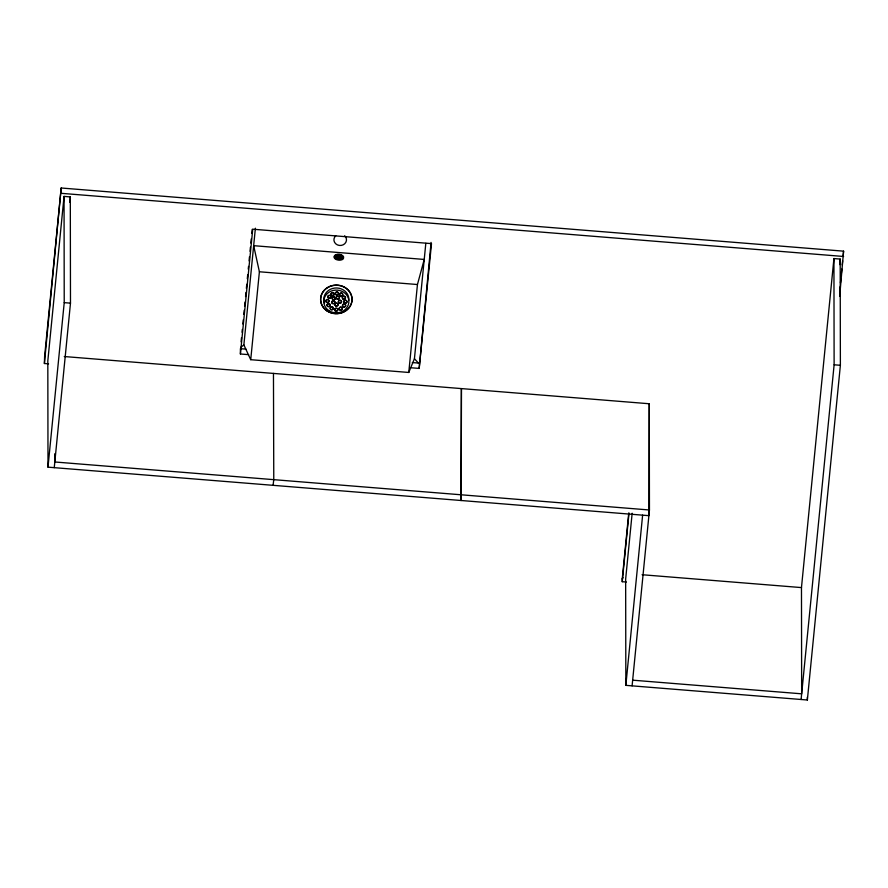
<?xml version="1.0" encoding="UTF-8"?>
<svg xmlns="http://www.w3.org/2000/svg" width="888" height="888" viewBox="0 0 888 888"><rect width="100%" height="100%" fill="white"/><g stroke="black" fill="none" stroke-linecap="round" stroke-linejoin="round"><path stroke-width="1.33" d="M839.66 296.437L843.589 251.16L61.183 188.001L44.611 356.521L44.4 363.503L48.551 363.836M44.4 363.503L61.183 188.001M54.257 467.654L70.485 303.141L70.307 196.914L64.047 196.403L47.819 360.916L47.996 467.155L648.884 515.662L649.261 403.751L64.269 356.532M69.764 202.397L70.307 196.914M47.996 467.155L64.225 302.642L64.047 196.403M241.092 341.825L241.492 337.706M242.036 332.223L242.302 329.481M242.846 323.998L243.257 319.88M243.789 314.396L244.2 310.278M244.6 306.16L245.01 302.053M245.554 296.57L245.954 292.452M246.365 288.334L246.775 284.227M247.308 278.732L247.719 274.625M248.263 269.131L248.529 266.389M249.073 260.906L249.473 256.787M250.016 251.304L250.427 247.197M250.827 243.079L251.237 238.961M251.781 233.477L252.181 229.359M248.673 354.656L240.415 353.99L252.736 229.193L431.501 243.623L419.18 368.42L409.557 367.643M425.818 243.312L414.43 358.719L408.769 372.461L250.727 359.696L243.867 344.944L255.389 228.205M250.727 359.696L259.396 271.772L253.668 245.676L424.231 259.44L417.449 284.526L408.769 372.461M273.082 485.325L273.77 479.664L273.46 373.415M419.18 368.42L431.08 242.424M460.983 500.488L461.36 388.589M461.105 500.499L461.483 388.6M626.384 582.029L622.244 581.696L622.244 579.043L628.737 513.164M622.244 581.696L629.015 513.075M632.156 513.231L625.652 579.109L625.84 685.347L807.359 699.999L840.381 365.29L840.192 259.063L833.932 258.552L801.453 587.745M625.84 685.347L642.623 515.151M632.101 685.847L649.45 509.99L649.261 403.751M839.648 264.569L840.192 259.063M839.648 291.131L840.059 286.991M840.459 282.861L840.869 278.721M841.413 273.215L841.824 269.075M842.235 264.946L842.634 260.806M843.178 255.3L843.589 251.16M801.098 699.489L834.121 364.79L833.932 258.552M334.865 256.177C338.161 255.289 334.754 255.167 336.885 255.322M334.898 255.922C335.609 256.854 338.805 258.774 336.452 257.909M335.797 256.554L334.954 256.022L336.097 256.188M336.696 257.032L335.764 256.665M338.084 255.122L336.952 254.956L338.317 255.666L338.128 257.22L335.42 257.198L336.608 257.198M338.361 255.067L339.593 255.078L338.372 255.156M337.695 258.008L338.95 258.475L337.84 258.308M338.15 257.132L339.36 256.743L338.339 256.721M338.106 256.688L336.929 256.765L338.184 256.865M339.793 257.52C337.906 258.763 339.238 255.333 340.215 255.611M339.616 254.812C338.55 256.854 338.261 253.18 339.549 255.067M338.983 258.663L338.528 257.587L339.738 257.687M339.005 258.397C335.553 259.218 342.135 257.309 338.306 256.987M341.147 257.198C340.382 255.156 339.427 258.73 341.181 256.932M339.949 256.743L341.092 257.098M339.882 258.353L341.159 258.197L339.993 258.264M340.948 255.888L342.18 255.899L340.992 255.711M341.147 255.023C337.94 254.523 344.944 256.743 340.171 255.511M342.535 257.609C341.025 259.507 341.48 255.689 342.491 257.953M341.702 256.987L342.957 257.087L341.791 256.821M336.03 256.443L335.686 255.322L336.841 255.5M336.474 257.82C338.883 258.83 335.731 255.999 338.161 256.954M240.615 347.419L243.867 344.944M338.051 254.934C335.509 255.034 339.138 253.813 337.673 255.311M339.294 255.922C341.869 256.144 338.772 256.477 337.507 256.288C337.74 254.912 337.606 256.743 337.551 255.367M339.982 256.932L341.125 257.109M61.194 193.318L843.6 256.477M259.396 271.772L417.449 284.526M64.225 302.642L70.485 303.141M834.121 364.79L840.381 365.29M245.909 349.128L240.415 348.684L240.415 353.99M412.298 362.559L419.169 363.114M649.45 509.99L54.823 461.982L54.801 453.713M642.091 574.725L801.476 587.59L801.653 693.817L632.656 680.175M341.103 255.2C338.839 253.913 341.514 257.076 339.349 256.01M414.43 358.719L418.97 363.636M807.347 697.235L807.359 699.999M461.105 496.359L461.105 499.123M460.972 496.348L460.983 499.112M344.655 235.764A6.283 5.694 -0.1 0 1 344.644 243.823A6.283 5.694 -0.1 0 1 335.753 243.812A6.283 5.694 -0.1 0 1 335.764 235.764M343.39 257.342A4.718 2.531 6 0 1 338.794 260.162A4.718 2.531 6 0 1 334.321 256.61M334.798 256.033A4.718 2.531 6 0 1 335.564 255.566M341.236 255.622A4.718 2.531 6 0 1 342.202 256.099M343.179 306.56A1.576 1.421 -0.1 0 1 342.879 304.484A1.576 1.421 -0.1 0 1 345.199 304.395A1.576 1.421 -0.1 0 1 345.088 306.493M344.355 306.804A1.576 1.421 -0.1 0 1 343.945 306.815M330.88 309.346A1.576 1.421 -0.1 0 1 331.002 306.937A1.576 1.421 -0.1 0 1 333.344 308.058A1.576 1.421 -0.1 0 1 331.235 309.512M324.52 303.219A12.543 11.366 -0.1 0 1 334.698 288.067A12.543 11.366 -0.1 0 1 348.806 300.355M327.173 305.627A1.576 1.421 -0.1 0 1 328.604 303.596A1.576 1.421 -0.1 0 1 330.025 305.627A1.576 1.421 -0.1 0 1 327.394 305.938M327.306 302.297A1.576 1.421 -0.1 0 1 326.018 300.277A1.576 1.421 -0.1 0 1 328.56 299.878A1.576 1.421 -0.1 0 1 328.105 302.175M335.042 298.934A1.576 1.421 -0.1 0 1 332.389 298.823A1.576 1.421 -0.1 0 1 333.622 296.703A1.576 1.421 -0.1 0 1 335.231 298.601M335.953 305.805A1.576 1.421 -0.1 0 1 335.209 303.652A1.576 1.421 -0.1 0 1 337.695 303.552A1.576 1.421 -0.1 0 1 337.151 305.761M336.985 298.657A1.576 1.421 -0.1 0 1 336.685 296.57A1.576 1.421 -0.1 0 1 339.005 296.481A1.576 1.421 -0.1 0 1 338.894 298.579M338.55 298.779A1.576 1.421 -0.1 0 1 337.351 298.823M346.631 302.397A1.576 1.421 -0.1 0 1 343.978 302.286A1.576 1.421 -0.1 0 1 345.21 300.155A1.576 1.421 -0.1 0 1 346.82 302.064M331.712 295.138A1.576 1.421 -0.1 0 1 331.834 292.74A1.576 1.421 -0.1 0 1 334.188 293.85A1.576 1.421 -0.1 0 1 332.079 295.304M622.244 579.043A6.283 2.642 5.6 0 1 623.076 577.777M341.447 257.542L342.457 257.764L341.447 257.542M335.564 258.364A4.718 2.531 6 0 0 343.445 257.864A4.718 2.531 6 0 0 337.762 254.29A4.718 2.531 6 0 0 335.564 258.364M339.893 309.623A1.576 1.421 -0.1 0 0 342.357 308.591A1.576 1.421 -0.1 0 0 340.137 307.17A1.576 1.421 -0.1 0 0 339.893 309.623M339.893 309.89A1.576 1.421 -0.1 0 0 342.357 308.858A1.576 1.421 -0.1 0 0 340.137 307.437A1.576 1.421 -0.1 0 0 339.893 309.89M335.342 310.722A1.576 1.421 -0.1 0 0 337.806 309.679A1.576 1.421 -0.1 0 0 335.575 308.269A1.576 1.421 -0.1 0 0 335.342 310.722M335.342 310.989A1.576 1.421 -0.1 0 0 337.806 309.945A1.576 1.421 -0.1 0 0 335.575 308.524A1.576 1.421 -0.1 0 0 335.342 310.989M343.179 306.826A1.576 1.421 -0.1 0 0 345.654 305.794A1.576 1.421 -0.1 0 0 343.423 304.373A1.576 1.421 -0.1 0 0 343.179 306.826M330.88 309.601A1.576 1.421 -0.1 0 0 333.344 308.569A1.576 1.421 -0.1 0 0 331.124 307.148A1.576 1.421 -0.1 0 0 330.88 309.601M327.284 311.122A15.707 14.241 -0.1 0 0 351.97 300.743A15.707 14.241 -0.1 0 0 329.703 286.424A15.707 14.241 -0.1 0 0 327.284 310.989A15.707 14.241 -0.1 0 0 351.97 300.61A15.707 14.241 -0.1 0 0 329.703 286.558A15.707 14.241 -0.1 0 0 327.284 311.122M339.061 302.741A1.576 1.421 -0.1 0 0 341.525 301.709A1.576 1.421 -0.1 0 0 339.305 300.288A1.576 1.421 -0.1 0 0 339.061 302.741M339.061 303.008A1.576 1.421 -0.1 0 0 341.536 301.976A1.576 1.421 -0.1 0 0 339.305 300.555A1.576 1.421 -0.1 0 0 339.061 303.008M332.456 303.518A1.576 1.421 -0.1 0 0 334.931 302.475A1.576 1.421 -0.1 0 0 332.7 301.065A1.576 1.421 -0.1 0 0 332.456 303.518M329.104 310.767A12.543 11.366 -0.1 0 0 348.818 302.475A12.543 11.366 -0.1 0 0 331.046 291.153A12.543 11.366 -0.1 0 0 329.104 310.767M342.99 298.945A1.576 1.421 -0.1 0 0 345.454 297.902A1.576 1.421 -0.1 0 0 343.234 296.492A1.576 1.421 -0.1 0 0 342.99 298.945M342.99 298.679A1.576 1.421 -0.1 0 0 345.454 297.647A1.576 1.421 -0.1 0 0 343.234 296.226A1.576 1.421 -0.1 0 0 342.99 298.679M328.493 297.846A1.576 1.421 -0.1 0 0 330.958 296.814A1.576 1.421 -0.1 0 0 328.738 295.393A1.576 1.421 -0.1 0 0 328.493 297.846M328.493 298.113A1.576 1.421 -0.1 0 0 330.958 297.08A1.576 1.421 -0.1 0 0 328.738 295.66A1.576 1.421 -0.1 0 0 328.493 298.113M332.456 303.252A1.576 1.421 -0.1 0 0 334.931 302.22A1.576 1.421 -0.1 0 0 332.7 300.799A1.576 1.421 -0.1 0 0 332.456 303.252M327.694 306.46A1.576 1.421 -0.1 0 0 330.17 305.416A1.576 1.421 -0.1 0 0 327.938 303.996A1.576 1.421 -0.1 0 0 327.694 306.46M326.54 302.32A1.576 1.421 -0.1 0 0 329.015 301.276A1.576 1.421 -0.1 0 0 326.784 299.855A1.576 1.421 -0.1 0 0 326.54 302.32M340.248 295.56A1.576 1.421 -0.1 0 0 342.724 294.516A1.576 1.421 -0.1 0 0 340.493 293.107A1.576 1.421 -0.1 0 0 340.248 295.56M340.259 295.826A1.576 1.421 -0.1 0 0 342.724 294.783A1.576 1.421 -0.1 0 0 340.493 293.373A1.576 1.421 -0.1 0 0 340.259 295.826M332.856 299.545A1.576 1.421 -0.1 0 0 335.32 298.512A1.576 1.421 -0.1 0 0 333.089 297.091A1.576 1.421 -0.1 0 0 332.856 299.545M335.586 305.894A1.576 1.421 -0.1 0 0 338.051 304.861A1.576 1.421 -0.1 0 0 335.831 303.441A1.576 1.421 -0.1 0 0 335.586 305.894M336.985 298.923A1.576 1.421 -0.1 0 0 339.449 297.88A1.576 1.421 -0.1 0 0 337.229 296.459A1.576 1.421 -0.1 0 0 336.985 298.923M344.444 303.008A1.576 1.421 -0.1 0 0 346.908 301.976A1.576 1.421 -0.1 0 0 344.688 300.555A1.576 1.421 -0.1 0 0 344.444 303.008M331.712 295.404A1.576 1.421 -0.1 0 0 334.188 294.361A1.576 1.421 -0.1 0 0 331.957 292.94A1.576 1.421 -0.1 0 0 331.712 295.404M336.019 294.472A1.576 1.421 -0.1 0 0 338.495 293.429A1.576 1.421 -0.1 0 0 336.263 292.019A1.576 1.421 -0.1 0 0 336.019 294.472M336.019 294.738A1.576 1.421 -0.1 0 0 338.495 293.695A1.576 1.421 -0.1 0 0 336.263 292.285A1.576 1.421 -0.1 0 0 336.019 294.738"/></g></svg>
